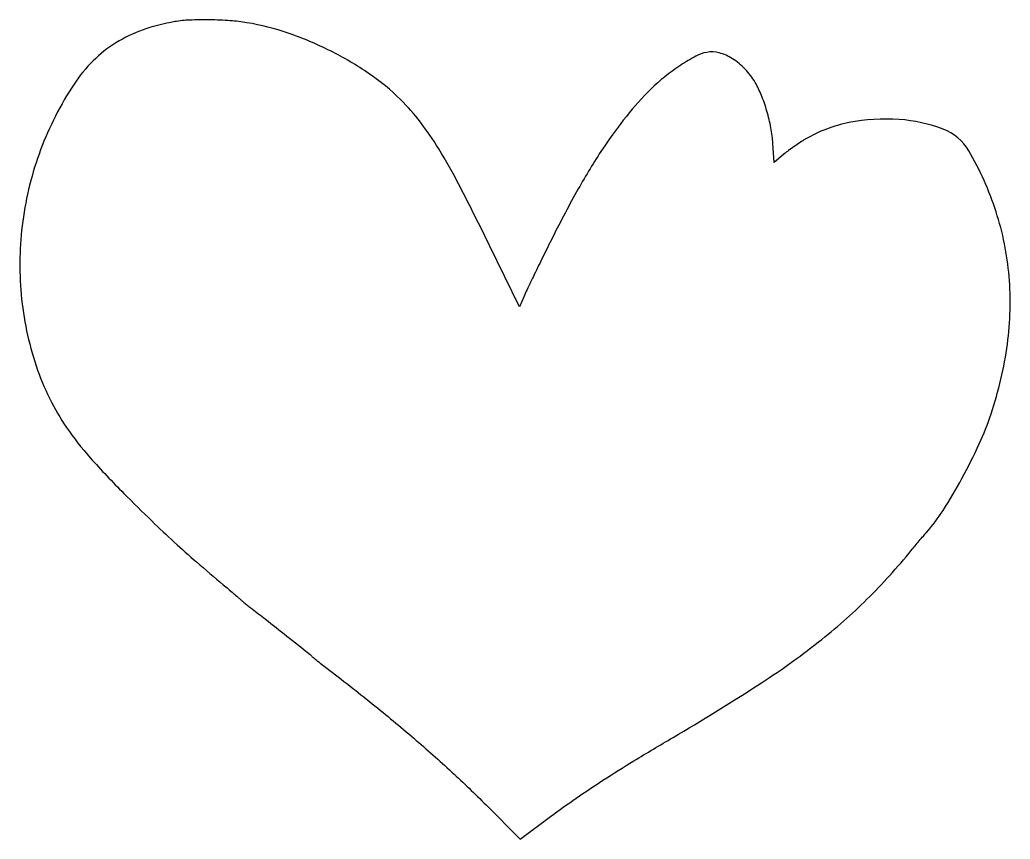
# Model space of a CAD drawing. Extents: x 0 to 464, y 0 to 384.
import ezdxf

# ---------------------------------------------------------------- set-up
doc = ezdxf.new("R2010")
doc.units = 0

msp = doc.modelspace()

# ---------------------------------------------------------------- linework, layer by layer
msp.add_lwpolyline([(72.830856, 382.976845, 0.042611), (58.01497, 379.156689, 0.054454), (45.307155, 373.075727, 0.056588), (34.591524, 364.618026, 0.051924), (25.692086, 353.742774, 0.056012), (10.0598, 322.979934, 0.056222), (1.669869, 289.553441, 0.056494), (0.958894, 255.248543, 0.057622), (7.972842, 221.893705, 0.033463), (14.186059, 206.747441, 0.036546), (22.211119, 193.026989, 0.030914), (33.291063, 178.871121, 0.015181), (49, 162.219532, 0.003364), (62.122924, 149.303996, 0.00688), (72.621108, 139.386828, 0.007322), (82.960016, 130.161469, 0.004397), (95.487429, 119.5, -0.001474), (97.925027, 117.449932, -0.001562), (100.303573, 115.424743, -0.001488), (102.341511, 113.668005, -0.00716), (103.484148, 112.64806, 0.010554), (104.499119, 111.754377, 0.004128), (105.935969, 110.562259, 0.004084), (107.512285, 109.297553, 0.00507), (109, 108.14806, -0.00437), (115.224269, 103.35274, -0.001118), (125.211905, 95.481847, -0.000187), (136.182025, 86.790171, -0.054968), (137, 85.980606, 0.053154), (137.40133, 85.580517, 0.001569), (139.264705, 84.09054, 0.003123), (141.477822, 82.354704, 0.002147), (144.007508, 80.413289, -0.006727), (165.249095, 63.800009, -0.0081), (184.742568, 47.599917, -0.008638), (202.493766, 31.814009, -0.010608), (218.488304, 16.448094), (234.502585, 0.396188), (248.729755, 11.003871, -0.00864), (260.680856, 19.597285, -0.008124), (273.166893, 27.955004, -0.00688), (287.689687, 37.057244, -0.003603), (306, 48.005518, 0.010145), (345.631783, 72.412097, 0.023327), (374.155023, 92.728475, 0.028742), (396.760329, 112.676435, 0.026783), (417.5, 135.539327, -0.0026), (419.259617, 137.678342, -0.00188), (421.242317, 140.044999, -0.001898), (423.143386, 142.279699, -0.004131), (424.622782, 143.976824, 0.039828), (432.383946, 154.279688, 0.016702), (441.207758, 169.250261, 0.016755), (449.302151, 185.35677, 0.027741), (454.897321, 199.5, 0.046569), (462.473661, 232.125592, 0.055081), (463.266703, 263.769556, 0.056743), (457.18459, 294.028564, 0.054646), (444.412856, 322.558487, 0.171074), (432.476322, 332.650051, 0.073262), (411.800176, 337.202224, 0.066932), (388.315662, 335.715606, 0.083135), (367.880013, 327.958858, 0.012756), (365.485815, 326.477191, 0.007738), (362.727369, 324.609588, 0.007751), (360.045884, 322.670312, 0.01353), (357.89401, 320.970052), (353.28802, 317.123811), (352.718561, 325.913505, 0.030366), (351.789996, 333.278917, 0.024016), (349.926865, 341.090129, 0.024438), (347.387053, 348.480134, 0.037565), (344.41569, 354.553652, 0.056982), (339.680953, 360.860971, 0.064194), (333.813292, 365.652801, 0.071917), (327.590023, 368.379955, 0.114211), (321.804212, 368.623048, 0.076415), (316.724172, 366.837596, 0.022788), (309.638467, 362.627877, 0.022786), (302.192772, 357.230831, 0.02654), (295.656639, 351.430268, 0.029648), (284.179297, 338.672288, 0.021959), (273.007779, 323.331407, 0.018847), (261.657206, 304.726986, 0.011523), (249.620038, 282, 0.001425), (245.15683, 273.018347, 0.001772), (241.060306, 264.640625, 0.00144), (237.666126, 257.584758, 0.013436), (236.293671, 254.5), (234.228182, 249.5), (220.143648, 278.232597, 0.005086), (206.163528, 306.033069, 0.017923), (196.363398, 323.473105, 0.027027), (187.815965, 335.917621, 0.03313), (178.494792, 346.5, 0.045938), (163.868735, 358.586955, 0.033651), (145.707875, 369.265372, 0.033242), (125.974887, 377.557331, 0.040848), (106.61901, 382.493394, 0.024666), (98.788413, 383.427451, 0.013774), (89.195306, 383.829193, 0.013715), (79.828788, 383.706289, 0.031667)], format="xyb", close=True)

doc.saveas('drawing.dxf')
